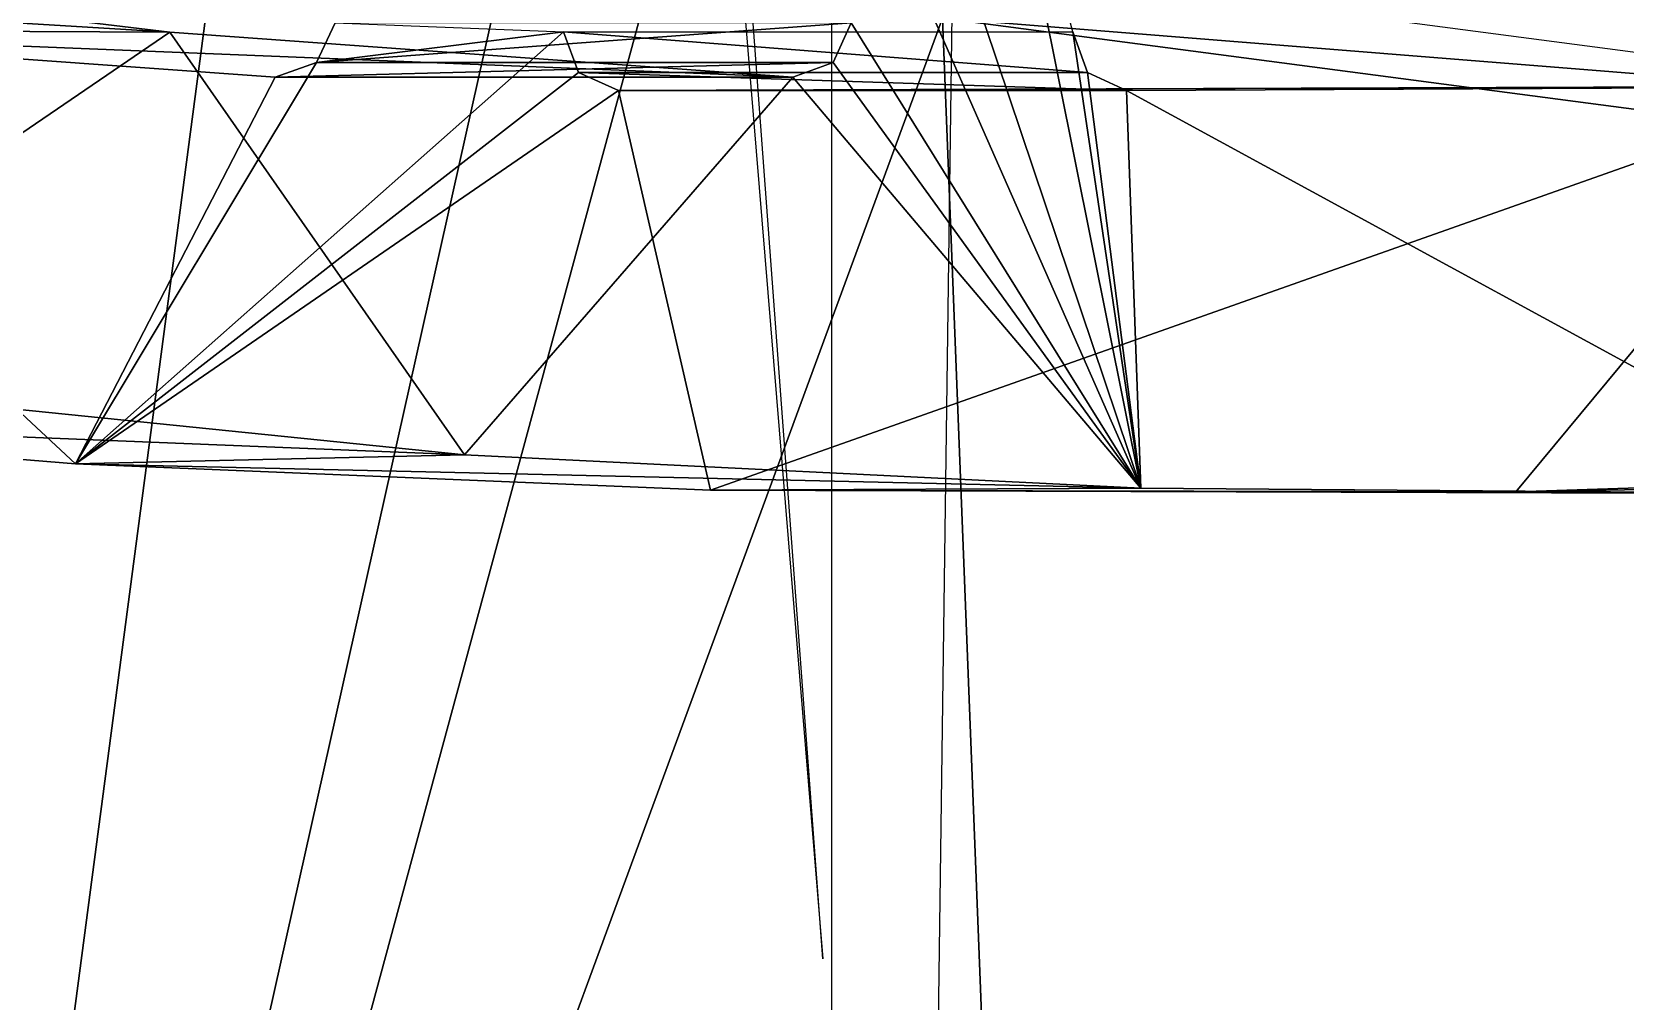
# Model space of a CAD drawing. Header units: millimetres. Extents: x -228 to 228, y -204 to 237.
# Drawn here: x -57.28 to -43.23, y -8.74 to -0.2 of the extents above; entities that cross this region are included whole.
import ezdxf

# ---------------------------------------------------------------- set-up
doc = ezdxf.new("R2010")
doc.units = ezdxf.units.MM
doc.header["$LTSCALE"] = 127.314815
for name, color, linetype in [('2239', 7, 'CONTINUOUS'), ('2594', 7, 'CONTINUOUS'), ('3518', 7, 'CONTINUOUS'), ('3519', 7, 'CONTINUOUS'), ('3615', 7, 'CONTINUOUS'), ('4299', 7, 'CONTINUOUS'), ('4303', 7, 'CONTINUOUS'), ('4312', 7, 'CONTINUOUS'), ('4489', 7, 'CONTINUOUS'), ('4490', 7, 'CONTINUOUS'), ('4602', 7, 'CONTINUOUS')]:
    doc.layers.add(name, color=color, linetype=linetype)

msp = doc.modelspace()

# ---------------------------------------------------------------- linework, layer by layer
at = {"layer": '2239', "color": 5, "linetype": 'Continuous'}
for points in [[(-50.224, -78.154, 1084.49), (-50.222, 78.154, 1084.49), (-48.5, 49, 1084.49), (-50.224, -78.154, 1084.49)], [(-33.5, 49, 1084.49), (-50.224, -78.154, 1084.49), (-34.932, 44.592, 1084.49), (-33.5, 49, 1084.49)]]:
    msp.add_3dface(points, dxfattribs=at)
at = {"layer": '2594', "color": 6, "linetype": 'Continuous'}
msp.add_3dface([(-50.992, 0, 1079.699), (-50.301, -8.37, 1079.699), (-50.926, 0, 1083.49), (-50.992, 0, 1079.699)], dxfattribs=at)
at = {"layer": '3518', "color": 5, "linetype": 'Continuous'}
msp.add_3dface([(-91.28, -24.458, 1037.99), (-7.75, -13.423, 1037.99), (-13.423, -7.75, 1037.99), (-91.28, -24.458, 1037.99)], dxfattribs=at)
at = {"layer": '3519', "color": 5, "linetype": 'Continuous'}
for points in [[(-52.705, 22.987, 1032.99), (-52.366, 3.754, 1032.99), (-59.386, -27.633, 1032.99), (-52.705, 22.987, 1032.99)], [(-52.705, 22.987, 1032.99), (-59.386, -27.633, 1032.99), (-57.303, 6.89, 1032.99), (-52.705, 22.987, 1032.99)], [(-52.366, 3.754, 1032.99), (-51.565, 1.221, 1032.99), (-59.386, -27.633, 1032.99), (-52.366, 3.754, 1032.99)], [(-51.565, 1.221, 1032.99), (-49.245, -0.073, 1032.99), (-59.386, -27.633, 1032.99), (-51.565, 1.221, 1032.99)], [(-59.386, -27.633, 1032.99), (-49.245, -0.073, 1032.99), (-47.482, -45.119, 1032.99), (-59.386, -27.633, 1032.99)], [(-49.245, -0.073, 1032.99), (-39.507, -1.355, 1032.99), (-47.482, -45.119, 1032.99), (-49.245, -0.073, 1032.99)], [(-39.507, -1.355, 1032.99), (-39.258, -1.379, 1032.99), (-47.482, -45.119, 1032.99), (-39.507, -1.355, 1032.99)], [(-39.258, -1.379, 1032.99), (-39.134, -19.507, 1032.99), (-47.482, -45.119, 1032.99), (-39.258, -1.379, 1032.99)]]:
    msp.add_3dface(points, dxfattribs=at)
at = {"layer": '3615', "color": 5, "linetype": 'Continuous'}
for points in [[(-49.179, 0.423, 1033.49), (-39.442, -0.859, 1033.49), (-49.245, -0.073, 1032.99), (-49.179, 0.423, 1033.49)], [(-39.442, -0.859, 1033.49), (-39.507, -1.355, 1032.99), (-49.245, -0.073, 1032.99), (-39.442, -0.859, 1033.49)]]:
    msp.add_3dface(points, dxfattribs=at)
at = {"layer": '4299', "color": 6, "linetype": 'Continuous'}
for points in [[(-53.464, -3.926, 1076.69), (-60.482, -3.211, 1078.02), (-62.2, -3.573, 1038.868), (-53.464, -3.926, 1076.69)], [(-56.893, -4.003, 1038.86), (-53.464, -3.926, 1076.69), (-62.2, -3.573, 1038.868), (-56.893, -4.003, 1038.86)], [(-47.498, -4.218, 1075.31), (-53.464, -3.926, 1076.69), (-56.893, -4.003, 1038.86), (-47.498, -4.218, 1075.31)], [(-51.293, -4.235, 1038.856), (-47.498, -4.218, 1075.31), (-56.893, -4.003, 1038.86), (-51.293, -4.235, 1038.856)], [(-37.973, -4.048, 1038.859), (-34.452, -4.071, 1071.462), (-44.189, -4.252, 1038.856), (-37.973, -4.048, 1038.859)], [(-34.452, -4.071, 1071.462), (-41.094, -4.268, 1073.566), (-44.189, -4.252, 1038.856), (-34.452, -4.071, 1071.462)], [(-41.094, -4.268, 1073.566), (-47.498, -4.218, 1075.31), (-51.293, -4.235, 1038.856), (-41.094, -4.268, 1073.566)], [(-44.189, -4.252, 1038.856), (-41.094, -4.268, 1073.566), (-51.293, -4.235, 1038.856), (-44.189, -4.252, 1038.856)]]:
    msp.add_3dface(points, dxfattribs=at)
at = {"layer": '4303', "color": 6, "linetype": 'Continuous'}
for points in [[(-47.498, -4.218, 1075.31), (-49.926, 3, 1076.024), (-49.989, 1.442, 1076.012), (-47.498, -4.218, 1075.31)], [(-49.926, 3, 1076.024), (-47.498, -4.218, 1075.31), (-48.947, 3, 1075.792), (-49.926, 3, 1076.024)], [(-47.498, -4.218, 1075.31), (-48.096, -0.194, 1075.529), (-48.947, 3, 1075.792), (-47.498, -4.218, 1075.31)], [(-47.498, -4.218, 1075.31), (-49.989, 1.442, 1076.012), (-50.052, -0.116, 1075.999), (-47.498, -4.218, 1075.31)], [(-60.482, -3.211, 1078.02), (-56.061, -0.197, 1077.281), (-61.026, 0.4, 1078.17), (-60.482, -3.211, 1078.02)], [(-47.498, -4.218, 1075.31), (-50.052, -0.116, 1075.999), (-50.211, -0.465, 1076.03), (-47.498, -4.218, 1075.31)], [(-60.482, -3.211, 1078.02), (-53.464, -3.926, 1076.69), (-56.061, -0.197, 1077.281), (-60.482, -3.211, 1078.02)], [(-53.464, -3.926, 1076.69), (-50.567, -0.596, 1076.11), (-56.061, -0.197, 1077.281), (-53.464, -3.926, 1076.69)], [(-48.096, -0.194, 1075.529), (-47.498, -4.218, 1075.31), (-47.966, -0.554, 1075.49), (-48.096, -0.194, 1075.529)], [(-50.567, -0.596, 1076.11), (-47.498, -4.218, 1075.31), (-50.211, -0.465, 1076.03), (-50.567, -0.596, 1076.11)], [(-47.498, -4.218, 1075.31), (-47.623, -0.713, 1075.402), (-47.966, -0.554, 1075.49), (-47.498, -4.218, 1075.31)], [(-53.464, -3.926, 1076.69), (-47.498, -4.218, 1075.31), (-50.567, -0.596, 1076.11), (-53.464, -3.926, 1076.69)], [(-41.094, -4.268, 1073.566), (-36.623, -0.659, 1072.245), (-47.623, -0.713, 1075.402), (-41.094, -4.268, 1073.566)], [(-47.498, -4.218, 1075.31), (-41.094, -4.268, 1073.566), (-47.623, -0.713, 1075.402), (-47.498, -4.218, 1075.31)]]:
    msp.add_3dface(points, dxfattribs=at)
at = {"layer": '4312', "color": 6, "linetype": 'Continuous'}
for points in [[(-61.026, 0.4, 1078.17), (-56.061, -0.197, 1077.281), (-65.843, 0.4, 1038.937), (-61.026, 0.4, 1078.17)], [(-65.843, 0.4, 1038.937), (-56.061, -0.197, 1077.281), (-61.008, -0.174, 1038.927), (-65.843, 0.4, 1038.937)], [(-56.061, -0.197, 1077.281), (-50.567, -0.596, 1076.11), (-61.008, -0.174, 1038.927), (-56.061, -0.197, 1077.281)], [(-61.008, -0.174, 1038.927), (-50.567, -0.596, 1076.11), (-55.133, -0.596, 1038.92), (-61.008, -0.174, 1038.927)], [(-47.623, -0.713, 1075.402), (-36.623, -0.659, 1072.245), (-52.103, -0.713, 1038.918), (-47.623, -0.713, 1075.402)], [(-52.103, -0.713, 1038.918), (-36.623, -0.659, 1072.245), (-41.224, -0.677, 1038.918), (-52.103, -0.713, 1038.918)]]:
    msp.add_3dface(points, dxfattribs=at)
at = {"layer": '4489', "color": 6, "linetype": 'Continuous'}
for points in [[(-50.052, -0.116, 1075.999), (-54.604, -0.116, 1038.928), (-54.767, -0.464, 1038.922), (-50.052, -0.116, 1075.999)], [(-50.211, -0.465, 1076.03), (-50.052, -0.116, 1075.999), (-54.767, -0.464, 1038.922), (-50.211, -0.465, 1076.03)], [(-55.133, -0.596, 1038.92), (-50.211, -0.465, 1076.03), (-54.767, -0.464, 1038.922), (-55.133, -0.596, 1038.92)], [(-55.133, -0.596, 1038.92), (-50.567, -0.596, 1076.11), (-50.211, -0.465, 1076.03), (-55.133, -0.596, 1038.92)]]:
    msp.add_3dface(points, dxfattribs=at)
at = {"layer": '4490', "color": 6, "linetype": 'Continuous'}
for points in [[(-52.59, -0.194, 1038.927), (-48.096, -0.194, 1075.529), (-47.966, -0.554, 1075.49), (-52.59, -0.194, 1038.927)], [(-52.59, -0.194, 1038.927), (-47.966, -0.554, 1075.49), (-52.456, -0.554, 1038.92), (-52.59, -0.194, 1038.927)], [(-47.623, -0.713, 1075.402), (-52.103, -0.713, 1038.918), (-52.456, -0.554, 1038.92), (-47.623, -0.713, 1075.402)], [(-47.966, -0.554, 1075.49), (-47.623, -0.713, 1075.402), (-52.456, -0.554, 1038.92), (-47.966, -0.554, 1075.49)]]:
    msp.add_3dface(points, dxfattribs=at)
at = {"layer": '4602', "color": 6, "linetype": 'Continuous'}
for points in [[(-54.604, -0.116, 1038.928), (-52.59, -0.194, 1038.927), (-54.767, -0.464, 1038.922), (-54.604, -0.116, 1038.928)], [(-56.893, -4.003, 1038.86), (-62.2, -3.573, 1038.868), (-61.008, -0.174, 1038.927), (-56.893, -4.003, 1038.86)], [(-56.893, -4.003, 1038.86), (-61.008, -0.174, 1038.927), (-55.133, -0.596, 1038.92), (-56.893, -4.003, 1038.86)], [(-52.59, -0.194, 1038.927), (-56.893, -4.003, 1038.86), (-54.767, -0.464, 1038.922), (-52.59, -0.194, 1038.927)], [(-56.893, -4.003, 1038.86), (-52.59, -0.194, 1038.927), (-52.456, -0.554, 1038.92), (-56.893, -4.003, 1038.86)], [(-56.893, -4.003, 1038.86), (-55.133, -0.596, 1038.92), (-54.767, -0.464, 1038.922), (-56.893, -4.003, 1038.86)], [(-52.103, -0.713, 1038.918), (-56.893, -4.003, 1038.86), (-52.456, -0.554, 1038.92), (-52.103, -0.713, 1038.918)], [(-51.293, -4.235, 1038.856), (-52.103, -0.713, 1038.918), (-41.224, -0.677, 1038.918), (-51.293, -4.235, 1038.856)], [(-44.189, -4.252, 1038.856), (-51.293, -4.235, 1038.856), (-41.224, -0.677, 1038.918), (-44.189, -4.252, 1038.856)], [(-37.973, -4.048, 1038.859), (-44.189, -4.252, 1038.856), (-41.224, -0.677, 1038.918), (-37.973, -4.048, 1038.859)], [(-51.293, -4.235, 1038.856), (-56.893, -4.003, 1038.86), (-52.103, -0.713, 1038.918), (-51.293, -4.235, 1038.856)]]:
    msp.add_3dface(points, dxfattribs=at)

doc.saveas('drawing.dxf')
